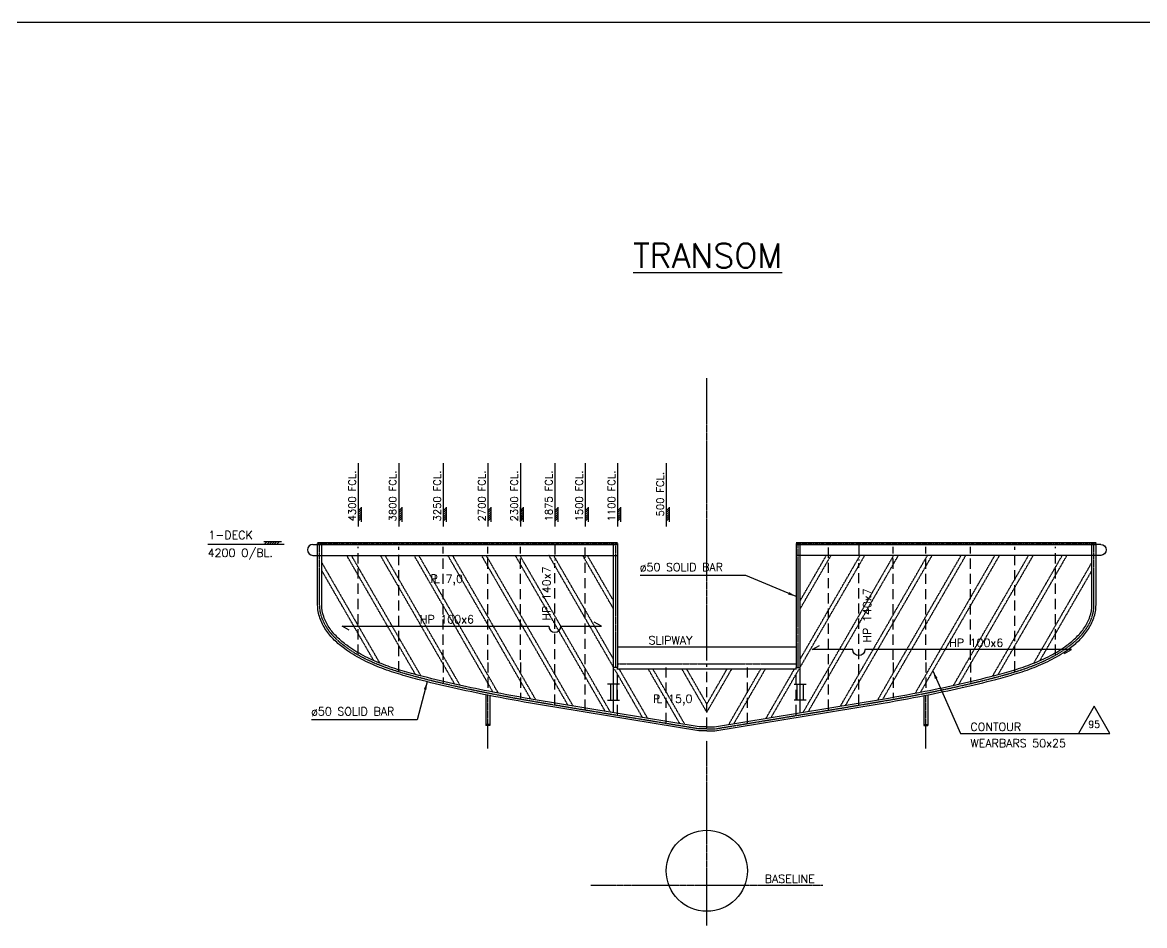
# Model space of a CAD drawing. Extents: x 53504 to 217282, y 25397 to 142583.
# Drawn here: x 148692 to 162532, y 130050 to 141187 of the extents above; entities that cross this region are included whole.
import ezdxf
from ezdxf.enums import TextEntityAlignment as Align

# ---------------------------------------------------------------- set-up
doc = ezdxf.new("R2010")
doc.units = 0
doc.header["$LTSCALE"] = 250
for name, pattern in [('DASHED', [0.75, 0.5, -0.25]), ('JERNB', [2, 1, -1]), ('PHANTOM', [2.1, 1.25, -0.2, 0.125, -0.2, 0.125, -0.2])]:
    doc.linetypes.add(name, pattern=pattern)
doc.layers.get('0').update_dxf_attribs({"linetype": 'CONTINUOUS'})
for name, color, linetype in [('_-0', 7, 'CONTINUOUS'), ('INSPKT', 7, 'CONTINUOUS'), ('POSNR', 2, 'CONTINUOUS'), ('S0CO1', 1, 'CONTINUOUS'), ('S0CO2', 2, 'CONTINUOUS'), ('S0CO3', 3, 'CONTINUOUS'), ('S0DA2', 2, 'DASHED'), ('S0DA3', 3, 'DASHED'), ('S0DIM', 2, 'CONTINUOUS'), ('S0PH1', 1, 'PHANTOM'), ('S0TX2', 2, 'CONTINUOUS')]:
    doc.layers.add(name, color=color, linetype=linetype)
doc.styles.add('ROMANS', font='romans', dxfattribs={"height": 100})
doc.dimstyles.get("Standard").update_dxf_attribs({"dimscale": 50, "dimtxt": 2, "dimasz": 2, "dimexe": 0.5, "dimexo": 1, "dimgap": 1, "dimtad": 1, "dimdsep": 46, "dimtxsty": 'ROMANS', "dimcen": 1.5, "dimclrd": 1, "dimclre": 1, "dimclrt": 2, "dimazin": 2, "dimtfac": 1, "dimtmove": 2, "dimatfit": 3, "dimfxl": 1, "dimtvp": 100, "dimtolj": 1, "dimarcsym": 0})

# ---------------------------------------------------------------- blocks, each defined once
blk = doc.blocks.new('*X7')
at = {"color": 0}
for p, q in [((13410, 17177), (13450, 17217)), ((13439, 17177), (13479, 17217)), ((13467, 17177), (13507, 17217)), ((13495, 17177), (13535, 17217)), ((13523, 17177), (13563, 17217)), ((13552, 17177), (13592, 17217))]:
    blk.add_line(p, q, dxfattribs=at)
blk = doc.blocks.new('TYKK')
at = {"layer": 'S0CO1'}
for p, q in [((-2.04, 0.82), (2.04, 0.82)), ((-2.04, 0), (2.04, 0))]:
    blk.add_line(p, q, dxfattribs=at)
at = {"layer": 'S0CO1', "xscale": 0.0204, "yscale": 0.0204, "zscale": 0.0204}
blk.add_blockref('*X7', (-275.41, -350.41), dxfattribs=at)
blk = doc.blocks.new('ST10011')
at = {"layer": 'S0CO1'}
for p, q in [((4.24, 0.65), (-0.08, 0.65)), ((0, 0), (0.65, 0.65)), ((0.6, 0), (1.25, 0.65)), ((1.2, 0), (1.85, 0.65)), ((1.8, 0), (2.45, 0.65)), ((2.4, 0), (3.05, 0.65)), ((3, 0), (3.65, 0.65))]:
    blk.add_line(p, q, dxfattribs=at)
blk = doc.blocks.new('PLDIM2')
at = {"layer": 'S0TX2', "style": 'ROMANS'}
for s, p in [('P', (-19, 0)), ('L', (23, 0))]:
    blk.add_text(s, height=100, dxfattribs=at).set_placement(p)
blk.add_attdef('XX.X', (168, -1), '', height=100, dxfattribs=at)
blk = doc.blocks.new('POS-PROF')
at = {"layer": 'POSNR'}
blk.add_lwpolyline([(-229, -132), (229, -132), (0, 265)], close=True, dxfattribs=at)
at = {"layer": 'POSNR', "color": 2, "style": 'ROMANS'}
blk.add_attdef('POS', text='', height=100, dxfattribs=at).set_placement((0, 0), align=Align.MIDDLE)
blk = doc.blocks.new('ST10073')
at = {"layer": 'S0CO2'}
for p, q in [((1.49, 4), (-1.49, 4)), ((-0.79, 4), (-0.79, 0)), ((0.79, 4), (0.79, 0)), ((-1.49, 0), (1.49, 0))]:
    blk.add_line(p, q, dxfattribs=at)

msp = doc.modelspace()

# ---------------------------------------------------------------- linework, layer by layer
at = {"layer": 'INSPKT', "color": 0}
msp.add_circle((157133.075, 130726.081), 500, dxfattribs=at)
at = {"layer": 'S0CO1', "color": 6}
msp.add_line((216034.459, 141186.874), (135791.556, 141186.874), dxfattribs=at)
at = {"layer": 'S0CO1', "color": 0}
for p, q in [((152333.075, 134773.991), (156033.075, 134773.991)), ((152333.075, 134749.991), (156033.075, 134749.991)), ((158233.075, 134773.991), (161933.076, 134773.991)), ((158233.075, 134749.991), (161933.076, 134749.991)), ((156033.075, 133487.187), (158233.076, 133487.187)), ((155983.075, 132673.32), (155983.075, 133233.615)), ((156033.075, 133215.212), (158233.076, 133215.212)), ((158283.076, 132673.32), (158283.076, 133233.615))]:
    msp.add_line(p, q, dxfattribs=at)
at = {"layer": 'S0CO1', "color": 0, "linetype": 'JERNB', "ltscale": 0.02}
for p, q in [((152333.075, 134761.991), (156033.075, 134761.991)), ((158233.075, 134761.991), (161933.076, 134761.991))]:
    msp.add_line(p, q, dxfattribs=at)
at = {"layer": 'S0CO2', "color": 0}
for p, q in [((154408.075, 132895.156), (154408.075, 132514.991)), ((154458.075, 132885.3), (154458.075, 132514.991)), ((159808.075, 132885.3), (159808.075, 132514.991)), ((159858.075, 132895.156), (159858.075, 132514.991)), ((154458.075, 132529.991), (154408.075, 132529.991)), ((154458.075, 132514.991), (154408.075, 132514.991)), ((159808.075, 132529.991), (159858.075, 132529.991)), ((159808.075, 132514.991), (159858.075, 132514.991))]:
    msp.add_line(p, q, dxfattribs=at)
at = {"layer": 'S0CO2', "color": 0, "flags": 128}
for points in [[(157133.075, 132449.991), (157033.075, 132449.991), (155633.075, 132680.201, -0.001277), (155032.24, 132780.436, -0.006661), (154433.075, 132890.211, -0.006465), (153999.139, 132981.549, -0.009038), (153568.242, 133086.303, -0.008431), (153330.79, 133152.894, -0.020633), (153097.606, 133233.166, -0.02673), (152873.188, 133335.07, -0.038954), (152664.046, 133465.482, -0.03303), (152538.73, 133571.35, -0.053446), (152433.487, 133697.191, -0.063573), (152360.429, 133843.638, -0.084137), (152333.075, 134004.991), (152333.075, 134761.991)], [(157133.075, 132499.991), (157037.159, 132499.991), (155641.188, 132729.538, -0.001277), (155040.594, 132829.733, -0.006661), (154442.74, 132939.268, -0.006465), (154010.07, 133030.339, -0.009038), (153580.93, 133134.666, -0.008431), (153345.101, 133200.802, -0.020633), (153115.817, 133279.731, -0.02673), (152896.264, 133379.427, -0.038954), (152693.722, 133505.723, -0.03303), (152573.447, 133607.332, -0.053446), (152475.042, 133724.997, -0.063573), (152407.637, 133860.113, -0.084137), (152383.075, 134004.993), (152383.075, 134761.991)], [(157133.076, 132449.991), (157233.076, 132449.991), (158633.076, 132680.201, 0.001277), (159233.911, 132780.436, 0.006661), (159833.075, 132890.211, 0.006465), (160267.011, 132981.549, 0.009038), (160697.908, 133086.303, 0.008431), (160935.361, 133152.894, 0.020633), (161168.545, 133233.166, 0.02673), (161392.963, 133335.07, 0.038954), (161602.105, 133465.482, 0.03303), (161727.421, 133571.35, 0.053446), (161832.664, 133697.191, 0.063573), (161905.721, 133843.638, 0.084137), (161933.075, 134004.991), (161933.076, 134761.991)], [(157133.076, 132499.991), (157228.992, 132499.991), (158624.963, 132729.538, 0.001277), (159225.557, 132829.733, 0.006661), (159823.41, 132939.268, 0.006465), (160256.081, 133030.339, 0.009038), (160685.221, 133134.666, 0.008431), (160921.05, 133200.802, 0.020633), (161150.334, 133279.731, 0.02673), (161369.887, 133379.427, 0.038954), (161572.429, 133505.723, 0.03303), (161692.704, 133607.332, 0.053446), (161791.109, 133724.997, 0.063573), (161858.513, 133860.113, 0.084137), (161883.075, 134004.993), (161883.076, 134761.991)]]:
    msp.add_lwpolyline(points, format="xyb", dxfattribs=at)
for points in [[(156033.075, 134761.991), (156033.075, 133233.615), (155983.075, 133233.615), (155983.075, 134761.991)], [(158233.075, 134761.991), (158233.076, 133233.615), (158283.076, 133233.615), (158283.075, 134761.991)]]:
    msp.add_lwpolyline(points, dxfattribs=at)
at = {"layer": 'S0CO3', "color": 0}
for p, q in [((152275.576, 134750.385), (152333.075, 134750.385)), ((161990.575, 134750.385), (161933.076, 134750.385))]:
    msp.add_line(p, q, dxfattribs=at)
for points in [[(152275.576, 134750.385, 1), (152275.576, 134615.385), (156033.076, 134615.385)], [(161990.575, 134750.385, -1), (161990.575, 134615.385), (158233.075, 134615.385)]]:
    msp.add_lwpolyline(points, format="xyb", dxfattribs=at)
at = {"layer": 'S0DA2', "color": 0}
for p, q in [((152833.075, 133391.125), (152833.075, 134719.991)), ((153333.075, 133183.528), (153333.075, 134719.991)), ((153883.075, 133324.991), (153883.075, 134719.991)), ((154433.075, 133324.991), (154433.075, 134719.991)), ((154833.075, 133324.991), (154833.075, 134719.991)), ((155633.075, 132710.603), (155633.075, 134719.991)), ((158633.075, 132710.603), (158633.075, 134719.991)), ((159433.075, 133324.991), (159433.075, 134719.991)), ((159833.075, 133324.991), (159833.075, 134719.991)), ((160383.075, 133324.991), (160383.075, 134719.991)), ((160933.075, 133183.528), (160933.075, 134719.991)), ((161433.075, 133391.125), (161433.075, 134719.991)), ((155258.075, 132772.391), (155258.075, 134519.991)), ((159008.075, 132772.391), (159008.075, 134519.991)), ((156033.075, 132644.829), (156033.075, 133233.221)), ((158233.076, 132644.829), (158233.076, 133233.221))]:
    msp.add_line(p, q, dxfattribs=at)
at = {"layer": 'S0DA3', "color": 0}
for p, q in [((155258.075, 134749.991), (155258.075, 134549.991)), ((159008.075, 134749.991), (159008.075, 134549.991)), ((153883.075, 133294.991), (153883.075, 133048.145)), ((154433.075, 133294.991), (154433.075, 132930.211)), ((154833.075, 133294.991), (154833.075, 132855.096)), ((159433.075, 133294.991), (159433.075, 132855.096)), ((159833.075, 133294.991), (159833.075, 132930.211)), ((160383.075, 133294.991), (160383.075, 133048.145)), ((156633.075, 132546.168), (156633.075, 133233.221)), ((157133.075, 132489.991), (157133.075, 133263.221)), ((157633.075, 132546.168), (157633.075, 133233.221))]:
    msp.add_line(p, q, dxfattribs=at)
at = {"layer": 'S0DIM', "color": 0}
for p, q in [((152833.075, 135750.788), (152833.075, 134971.811)), ((153333.075, 135750.788), (153333.075, 134971.811)), ((153883.075, 135750.788), (153883.075, 134971.811)), ((154433.075, 135750.788), (154433.075, 134971.811)), ((154833.075, 135750.788), (154833.075, 134971.811)), ((155258.075, 135750.788), (155258.075, 134971.811)), ((155633.075, 135750.788), (155633.075, 134971.811)), ((156033.075, 135750.788), (156033.075, 134971.811)), ((156633.075, 135750.788), (156633.075, 134971.811))]:
    msp.add_line(p, q, dxfattribs=at)
msp.add_lwpolyline([(151920.426, 134749.991), (150979.648, 134749.991)], dxfattribs=at)
at = {"layer": 'S0PH1', "color": 0, "ltscale": 0.02}
for p, q in [((157133.075, 133318.339), (157133.075, 136801.58)), ((157133.075, 133318.339), (157133.075, 136801.58)), ((153100.651, 133286.12), (152383.076, 134528.998)), ((153539.737, 133145.602), (152691.157, 134615.385)), ((153607.843, 133127.639), (152748.892, 134615.385)), ((154023.74, 133027.283), (153106.849, 134615.385)), ((154089.923, 133012.651), (153164.584, 134615.385)), ((154496.302, 132928.782), (153522.541, 134615.385)), ((154561.278, 132916.24), (153580.277, 134615.385)), ((154961.343, 132843.308), (153938.234, 134615.385)), ((155025.428, 132832.309), (153995.969, 134615.385)), ((155421.8, 132765.772), (154353.926, 134615.385)), ((155485.648, 132755.184), (154411.661, 134615.385)), ((155881.198, 132690.072), (154769.618, 134615.385)), ((155944.989, 132679.582), (154827.353, 134615.385)), ((155983.075, 133233.615), (155185.31, 134615.385)), ((155983.075, 133333.615), (155243.045, 134615.385)), ((155983.076, 133953.615), (155601.002, 134615.385)), ((155983.076, 134053.615), (155658.737, 134615.385)), ((158283.075, 133953.615), (158665.148, 134615.385)), ((158283.075, 134053.615), (158607.413, 134615.385)), ((158283.076, 133233.615), (159080.841, 134615.385)), ((158283.076, 133333.615), (159023.106, 134615.385)), ((158321.162, 132679.582), (159438.798, 134615.385)), ((158384.953, 132690.072), (159496.533, 134615.385)), ((158780.503, 132755.184), (159854.49, 134615.385)), ((158844.351, 132765.772), (159912.225, 134615.385)), ((159240.723, 132832.309), (160270.182, 134615.385)), ((159304.808, 132843.308), (160327.917, 134615.385)), ((159704.872, 132916.24), (160685.874, 134615.385)), ((159769.849, 132928.782), (160743.609, 134615.385)), ((160176.228, 133012.651), (161101.567, 134615.385)), ((160242.411, 133027.283), (161159.302, 134615.385)), ((160658.308, 133127.639), (161517.259, 134615.385)), ((160726.414, 133145.602), (161574.994, 134615.385)), ((161165.5, 133286.12), (161883.075, 134528.998)), ((153024.691, 133317.688), (152387.406, 134421.498)), ((161241.46, 133317.688), (161878.745, 134421.498)), ((156033.075, 133277.592), (158233.076, 133277.592)), ((156340.494, 132614.547), (155994.85, 133213.221)), ((156404.285, 132604.058), (156052.585, 133213.221)), ((156799.791, 132539.023), (156410.542, 133213.221)), ((156863.582, 132528.533), (156468.277, 133213.221)), ((157133.075, 132681.756), (156826.234, 133213.221)), ((157133.075, 132781.756), (156883.969, 133213.221)), ((157133.075, 132681.756), (157439.917, 133213.221)), ((157133.075, 132781.756), (157382.181, 133213.221)), ((157402.569, 132528.533), (157797.874, 133213.221)), ((157466.36, 132539.023), (157855.609, 133213.221)), ((157861.865, 132604.058), (158213.566, 133213.221)), ((157925.657, 132614.547), (158271.301, 133213.221)), ((154433.075, 132231.626), (154433.075, 132890.211)), ((159833.075, 132231.626), (159833.075, 132890.211)), ((157133.075, 130049.991), (157133.075, 132326.959)), ((155702.1, 130549.991), (158564.051, 130549.991))]:
    msp.add_line(p, q, dxfattribs=at)
at = {"layer": 'S0PH1', "color": 0, "ltscale": 0.02, "flags": 128}
for points in [[(157133.075, 132474.991), (157035.117, 132474.991), (155637.132, 132704.869, -0.001277), (155036.417, 132805.085, -0.006661), (154437.908, 132914.739, -0.006465), (154004.605, 133005.944, -0.009038), (153574.586, 133110.485, -0.008431), (153337.945, 133176.848, -0.020633), (153106.712, 133256.449, -0.02673), (152884.726, 133357.249, -0.038954), (152678.884, 133485.603, -0.03303), (152556.088, 133589.341, -0.053446), (152454.264, 133711.094, -0.063573), (152384.033, 133851.876, -0.084137), (152358.075, 134004.992), (152358.075, 134761.991)], [(157133.076, 132474.991), (157231.034, 132474.991), (158629.019, 132704.869, 0.001277), (159229.734, 132805.085, 0.006661), (159828.243, 132914.739, 0.006465), (160261.546, 133005.944, 0.009038), (160691.565, 133110.485, 0.008431), (160928.206, 133176.848, 0.020633), (161159.439, 133256.449, 0.02673), (161381.425, 133357.249, 0.038954), (161587.267, 133485.603, 0.03303), (161710.063, 133589.341, 0.053446), (161811.887, 133711.094, 0.063573), (161882.117, 133851.876, 0.084137), (161908.075, 134004.992), (161908.076, 134761.991)]]:
    msp.add_lwpolyline(points, format="xyb", dxfattribs=at)
for points in [[(156008.075, 134761.991), (156008.075, 133238.221)], [(158258.076, 133238.221), (158258.075, 134761.991)]]:
    msp.add_lwpolyline(points, dxfattribs=at)
at = {"layer": 'S0TX2', "color": 0}
for points in [[(152720.402, 133692.28), (152633.799, 133742.28), (155183.075, 133742.28, 1), (155333.075, 133742.28), (155832.117, 133742.28), (155745.515, 133792.28)], [(161545.749, 133403.36), (161632.352, 133453.36), (159083.075, 133453.36, -1), (158933.075, 133453.36), (158434.033, 133453.36), (158520.636, 133503.36)]]:
    msp.add_lwpolyline(points, format="xyb", dxfattribs=at)

# ---------------------------------------------------------------- block references
at = {"layer": 'POSNR', "color": 0, "xscale": 0.8500000000058207, "yscale": 0.8500000000058207, "zscale": 0.8500000000058207}
msp.add_blockref('POS-PROF', (161910.122, 132531.44), dxfattribs=at).add_auto_attribs({'POS': '95'})
at = {"layer": 'S0CO1', "color": 0}
for p, values in [((153743.57, 134277.508), {'XX.X': '7,0'}), ((156487.607, 132797.06), {'XX.X': '15,0'})]:
    msp.add_blockref('PLDIM2', p, dxfattribs=at).add_auto_attribs(values)
at = {"layer": 'S0CO1', "color": 0, "yscale": 50, "zscale": 50}
for p, xscale in [((155983.075, 132828.658), 50), ((158283.076, 132828.658), -50)]:
    msp.add_blockref('ST10073', p, dxfattribs=dict(at, xscale=xscale))
at = {"layer": 'S0DIM', "color": 0, "extrusion": (0, 0, -1), "xscale": 45, "yscale": 45, "zscale": -45, "rotation": 270}
for p in [(-152869.795, 135119.059), (-153369.795, 135119.059), (-153919.795, 135119.059), (-154469.795, 135119.059), (-154869.795, 135119.059), (-155294.795, 135119.059), (-155669.795, 135119.059), (-156069.795, 135119.059), (-156669.795, 135119.059)]:
    msp.add_blockref('TYKK', p, dxfattribs=at)
at = {"layer": 'S0DIM', "color": 0, "xscale": 50, "yscale": 50, "zscale": 50}
msp.add_blockref('ST10011', (151675.248, 134749.991), dxfattribs=at)

# ---------------------------------------------------------------- texts
at = {"layer": '_-0', "linetype": 'ByBlock', "style": 'ROMANS'}
msp.add_text('%%UTRANSOM', height=300, dxfattribs=at).set_placement((156224.311, 138162.376))
at = {"layer": 'S0DIM', "color": 0, "style": 'ROMANS', "text_generation_flag": 6}
for s, p in [('4300 FCL.', (152803.325, 135034.303)), ('3800 FCL.', (153303.325, 135034.303)), ('3250 FCL.', (153853.325, 135034.303)), ('2700 FCL.', (154403.325, 135034.303)), ('2300 FCL.', (154803.325, 135034.303)), ('1875 FCL.', (155228.325, 135034.303)), ('1500 FCL.', (155603.325, 135034.303)), ('1100 FCL.', (156003.325, 135034.303)), (' 500 FCL.', (156603.325, 135034.303))]:
    msp.add_text(s, height=90, rotation=270, dxfattribs=at).set_placement(p)
at = {"layer": 'S0DIM', "color": 0, "style": 'ROMANS'}
for s, p in [('SLIPWAY', (156414.664, 133517.308)), ('BASELINE', (157846.536, 130576.751))]:
    msp.add_text(s, height=100, dxfattribs=at).set_placement(p)
at = {"layer": 'S0TX2', "color": 0, "style": 'ROMANS'}
for s, p in [('1-DECK', (150985.096, 134815.706)), ('4200 O/BL.', (150976.542, 134596.236))]:
    msp.add_text(s, height=100, dxfattribs=at).set_placement(p)
for s, p in [('ø50 SOLID BAR', (156307.648, 134470.254)), ('HP 100x6', (153592.895, 133826.388)), ('HP 100x6', (160121.081, 133537.468)), ('ø50 SOLID BAR', (152254.495, 132691.269)), ('CONTOUR', (160383.851, 132500.213)), ('WEARBARS 50x25', (160383.851, 132298.457))]:
    msp.add_text(s, height=100, dxfattribs=at).set_placement(p, align=Align.MIDDLE_LEFT)
for p in [(155155.761, 133809.444), (159110.39, 133539.338)]:
    msp.add_text('HP 140x7', height=100, rotation=90, dxfattribs=at).set_placement(p, align=Align.MIDDLE_LEFT)

# ---------------------------------------------------------------- leaders
at = {"layer": 'S0CO1', "color": 0}
for points in [[(158233.075, 134108.375), (157613.376, 134367.875), (156310.17, 134367.875)], [(159920.772, 133190.188), (160262.435, 132418.829), (161715.074, 132418.829)], [(153683.862, 133056.572), (153560.222, 132588.89), (152257.016, 132588.89)]]:
    msp.add_leader(points, dimstyle='STANDARD', override={"dimgap": 1, "dimtad": 0}, dxfattribs=at)

doc.saveas('drawing.dxf')
